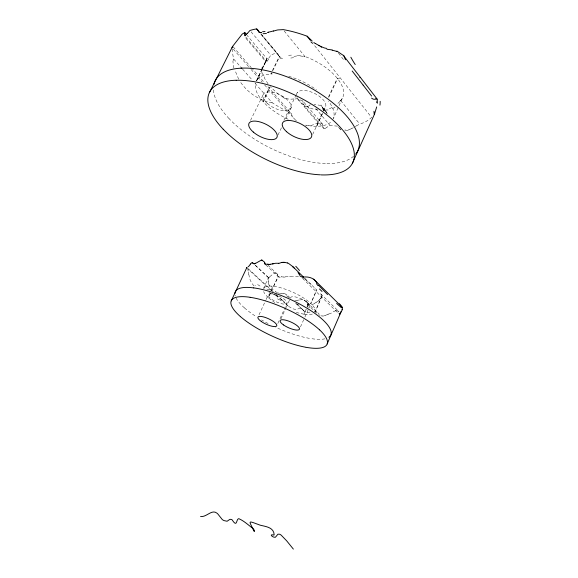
<?xml version="1.0" encoding="UTF-8"?>
<svg xmlns="http://www.w3.org/2000/svg" width="578" height="578" viewBox="0 0 578 578"><rect width="100%" height="100%" fill="white"/><g stroke="black" fill="none" stroke-linecap="round" stroke-linejoin="round"><path stroke-width="0.43" stroke-dasharray="2.89 2.17" d="M232.768 48.942A78.456 38.437 26.5 0 0 233.75 59.115L233.743 60.69M268.452 279.21L268.503 277.837M268.416 279.81L268.351 280.727M268.214 282.093L268.308 281.168M318.89 315.01L318.911 314.88A4.776 3.497 -45.1 0 1 318.969 314.692L319.005 314.519A1.358 1.004 -44 0 0 318.991 313.89L306.68 302.019M266.4 60.495L266.4 61.21L267.072 60.56M307.2 303.522L307.33 304.295A3.273 2.435 -62 0 0 307.864 304.563L309.837 304.751A17.759 12.94 69.9 0 0 310.596 304.678L312.387 304.382M277.78 275.504L277.808 275.381A1.423 0.903 -51.5 0 0 277.808 274.76L277.426 274.21M264.399 64.946L265.649 61.514A42.62 20.851 26.5 0 1 266.964 58.79L247.001 35.294M266.639 59.678L266.848 59.086M266.718 59.433L266.964 58.79L262.405 68.334M321.751 296.557L320.913 297.952M306 309.375L304.021 314.157L306.282 309.411M306.997 306.976L307.995 304.57M307.279 307.019L308.262 304.628M270.425 293.277L268.51 297.771A28.336 8.843 24.5 0 0 274.839 302.518M271.617 290.474L272.332 288.798L273.51 289.809M270.215 293.111L268.329 297.612A28.336 8.843 24.5 0 1 263.626 291.558M271.414 290.3L272.137 288.61L271.031 287.533M316.534 126.293L321.946 113.62M323.312 110.434L323.759 109.379L324.395 109.661M322.322 113.722L316.881 126.286A42.844 20.107 26.4 0 0 330.905 121.987M323.666 110.593L324.114 109.553M314.923 312.366L321.447 297.171M321.823 296.362L315.277 311.528A28.336 8.843 24.5 0 0 310.827 303.522M342.219 98.47L333.304 118.62A42.844 20.107 26.4 0 0 328.514 101.229M288.191 119.285A42.844 20.107 26.4 0 1 263.308 101.88L263.033 101.54L269.471 87.083M263.337 101.873L269.767 87.415M263.474 288.646L268.438 277.527M304.938 278.444L316.78 290.062L310.812 303.522L316.628 289.918M300.466 326.902L304.527 317.878M304.895 317.055L308.587 308.854M308.955 308.031L309.7 306.391M277.837 323.449L279.673 319.424M280.041 318.623L287.02 303.342A10.303 3.186 24.6 0 0 274.319 294.383A10.303 3.186 24.6 0 0 271.725 299.26A10.303 3.186 24.6 0 0 287.02 303.342M280.93 318.861L285.785 308.226M286.153 307.409L289.889 299.231M264.002 287.83A28.336 8.843 24.5 0 1 273.604 286.291L278.112 276.465L279.412 276.732M273.575 286.334L278.372 276.544M259.038 314.75L265.728 300.314M266.097 299.512L268.329 294.693M256.719 80.617L261.928 69.476M262.296 68.674L265.649 61.514L244.566 36.804M256.74 80.58L262.036 69.281M262.419 68.471L266.964 58.79M312.662 134.428L323.145 112.103M323.521 111.308L325.768 106.525M328.485 96.996L337.277 78.326L340.464 78.203M328.774 97.379L337.53 78.644M262.022 69.129L256.321 81.065A42.837 20.1 26.4 0 1 270.779 74.013M277.996 134.963L282.664 125.282M285.77 118.83L291.218 107.53M283.914 120.217L297.367 92.487M271.292 72.879L270.757 73.984L271.183 73.962A42.844 20.107 26.4 0 1 274.189 73.962M272.375 70.66L279.362 56.326L280.128 56.666M271.183 73.962L271.711 72.879M272.773 70.704L279.694 56.507M250.527 120.412L263.582 93.86M268.64 58.378L270.836 55.242A42.736 20.909 26.5 0 1 276.797 53.017L260.671 33.726M340.319 100.984L340.659 100.536A42.512 20.801 26.5 0 0 304.902 56.485M319.576 299.556L318.427 300.936M320.646 298.284L319.988 299.05M339.972 101.396L336.649 104.611M269.745 276.761L274.507 272.816L277.1 273.914M269.536 276.985L269.167 277.368M337.444 126.127A78.897 38.668 26.5 0 1 329.915 125.325L327.914 126.806M316.014 302.417L314.439 303.443M310.263 104.734L309.808 105.015M353.346 127.659L351.597 128.648M316.412 302.178L318.088 301.232A3.945 1.431 -66 0 0 318.427 300.871M356.294 125.874L359.545 124.234A4.703 2.088 -53.5 0 0 359.769 124.082A78.774 38.61 26.5 0 0 371.589 117.392L313.225 43.899M327.74 314.396L325.559 315.357M322.416 124.927L322.336 123.952L318.073 122.962L311.065 125.549L305.704 125.245M349.668 129.508L348.115 130.007M328.694 313.999L330.883 313.37L332.697 312.062A4.732 2.102 -52.8 0 1 333.13 311.759L336.259 310.567M324.959 128.511L324.489 128.605A1.438 1.12 -30.1 0 1 323.709 128.417L304.541 106.005L303.472 103.859A22.658 19.999 -22.3 0 1 303.074 102.559M310.061 312.048L307.662 312.554M293.942 56.391L297.215 55.907M322.336 123.952L302.807 100.977A42.62 20.851 26.5 0 1 297.359 98.679L293.747 99.185M299.939 299.91L303.082 299.642A1.98 1.64 -29.4 0 1 303.414 299.722M314.309 311.116L315.126 311.072A1.857 1.452 -37.2 0 1 315.501 311.159L318.478 313.233M299.418 299.982L297.143 300.264M285.294 276.826L288.538 276.371A7.991 7.709 -54.4 0 1 289.556 276.306M296.232 300.35L294.737 300.452M268.503 277.722L268.582 277.722A10.108 0.448 -83.7 0 1 268.633 278.126M336.786 310.487L338.506 311.239M283.646 276.941L281.522 276.913M281.847 293.328L282.982 293.422M325.385 163.502L325.241 163.502A79.461 36.024 26.4 0 1 229.047 118.642M304.563 56.521L304.938 56.528L284.195 30.966M289.549 276.342L292.728 276.761M300.083 55.9L303.392 56.406M273.784 286.363L273.842 286.37A28.336 8.843 24.5 0 1 310.624 303.334L310.617 303.342M300.632 308.464L300.257 308.414A3.613 3.251 -14.7 0 0 299.086 308.486A3.403 3.114 -14.3 0 0 297.93 308.948L297.005 309.476A2.052 1.929 -10.9 0 1 296.413 309.613L293.617 309.013A23.048 22.65 68.1 0 1 288.191 306.022M272.187 102.776C259.168 100.594 247.391 92.516 240.123 81.57M298.465 276.624L296.557 276.342A5.831 5.737 4 0 0 295.654 276.378L293.393 276.761A3.995 3.461 -8.3 0 1 292.728 276.739M270.244 292.909L268.98 292.584M279.225 293.321L278.105 292.887M271.638 293.299L272.137 293.458M278.032 276.429L277.707 275.764A5.007 3.273 -49.3 0 1 277.751 275.569M285.525 294.188L285.799 294.318A7.247 5.982 42.7 0 1 286.558 294.744L286.999 295.04M283.068 97.097L277.137 93.094L271.031 87.379M277.476 292.562L276.66 292.085M273.82 294.224L276.501 296.03M275.887 291.587L275.33 291.204M277.324 296.586L277.874 296.962M305.466 279.636L311.195 284.557M296.435 120.715L295.604 120.087M288.184 306.037L286.739 304.873A15.136 15.028 -33.4 0 1 285.424 303.551L284.412 302.345M281.565 299.657L283.227 301.08M295.401 119.921L292.547 116.886L291.102 113.274L267.433 86.108M306.354 301.73L303.912 299.982A3.323 2.666 -21.9 0 0 303.385 299.765M244.523 307.937L244.87 308.247A52.425 15.7 24.5 0 0 256.119 316.571M255.447 285.648L255.079 285.315M248.229 268.683L272.382 291.052M276.298 294.679L283.48 301.333M246.654 267.787L272.108 291.341M276.024 294.968L286.471 304.635M255.36 265.237L268.474 277.548M288.039 295.871L289.946 297.656M296.947 304.216L302.677 309.584M255.266 265.36L268.423 277.693M295.582 303.147L304.107 311.137A3.331 2.977 -34.5 0 0 304.36 311.376L306.217 312.532A3.923 3.468 -34.5 0 0 307.655 312.488M268.004 265.244L277.368 274.145M265.844 264.905L277.722 276.176M307.185 304.136L317.633 314.049M302.482 278.329L338.874 313.789M320.624 293.769L338.564 311.304M320.841 293.985L321.917 295.69M304.541 106.005L304.729 106.186A1.879 1.662 -16.4 0 0 306.102 106.619M229.09 118.642L228.527 118.035A79.446 36.009 26.4 0 1 213.448 89.222M270.938 87.278L270.381 86.657M304.071 311.094L303.103 309.996A9.703 8.424 -7.2 0 0 302.547 309.44L301.535 308.768A3.251 2.89 -13.4 0 0 300.632 308.464M233.75 59.115L242.045 68.522M242.637 69.194L252.116 79.945M255.079 83.304L272.252 102.783A78.456 38.444 26.5 0 0 291.095 113.245L291.102 113.274M233.36 49.181L250.44 68.71M251.033 69.382L262.224 82.177M233.122 46.76L250.866 67.113M251.459 67.792L263.886 82.04M264.579 84.872L292.656 117.038M245.758 37.028L266.357 61.196M297.359 98.679L318.073 122.962M251.112 31.855L270.836 55.242M315.733 108.498L329.915 125.325M323.088 108.772L327.09 113.548M338.542 127.182L340.832 129.906A6.437 4.082 -45.4 0 0 341.063 130.043M260.989 33.741L277.657 53.689M321.621 106.316L327.401 113.245M327.242 113.382L320.501 105.312A42.75 20.916 26.5 0 1 314.049 104.307M260.888 34.268L278.777 55.763M323.47 128.208L322.748 126.647M340.659 100.536L359.769 124.075M338.686 311.448L338.954 311.809M338.535 53.162L343.939 60.119M268.026 83.81L264.847 78.796L263.286 74.273M269.724 286.023L269.399 285.59M269.023 285.012L268.214 282.729A4.595 1.936 -66.8 0 1 268.185 282.115M238.678 79.193L235.123 70.668M339.842 128.569L340.384 129.472A6.3 3.988 -44.8 0 0 340.832 129.906M278.097 54.411L278.386 55.055A10.093 5.657 -32.1 0 0 279.391 56.304M248.063 270.425L247.666 269.507M303.11 102.552L302.872 101.403A11.119 9.934 -10.1 0 1 302.807 100.977M248.815 274.875L248.193 270.887M324.952 338.816A52.439 15.707 24.5 0 1 309.945 338.433M309.425 338.347A52.425 15.7 24.5 0 1 275.728 327.264M268.098 323.514A52.425 15.7 24.5 0 1 261.624 319.952M244.465 307.915A52.425 15.7 24.5 0 1 235.058 295.199M312.308 314.064A28.336 8.843 24.5 0 1 304.288 314.186M304.006 314.15A28.336 8.843 24.5 0 1 295.351 312.091M290.524 298.284A10.498 3.302 24.3 0 1 303.154 299.729A10.498 3.302 24.3 0 1 307.756 307.207M298.992 305.047A10.498 3.302 24.3 0 1 295.871 303.457M248.02 270.555A7.196 1.712 -78.7 0 1 248.143 271.039M254.067 285.937A40.344 27.058 -21.7 0 1 248.966 274.832M269.543 289.853A40.279 25.996 -7.5 0 1 264.608 288.227M260.057 286.059A40.279 25.996 -7.5 0 1 257.441 284.405M272.108 293.675A8.432 6.893 55.2 0 1 273.741 294.433M276.587 296.521A44.535 9.075 36.5 0 1 277.375 297.056M277.454 298.775A38.011 13.482 38.3 0 1 278.936 299.83M279.261 299.52A30.75 16.35 40.2 0 1 280.85 300.733M283.343 300.965A14.168 12.124 42.1 0 1 284.542 302.251M319.887 315.581A5.722 4.162 -49 0 1 319.388 315.494M320.848 315.87A19.312 14.847 -73.8 0 0 321.643 315.899A20.75 16.126 -82.7 0 0 322.416 315.92M323.738 315.993A18.872 14.573 -78.2 0 1 322.401 316.05M325.566 315.436A12.803 9.429 -65.3 0 1 323.998 315.834M327.675 314.67A10.686 4.862 -43.9 0 1 328.159 314.439M328.232 314.215A6.987 3.497 -46.6 0 1 328.687 314.042M336.208 310.639A8.988 2.941 -46.8 0 1 336.743 310.545M338.65 311.188A41.594 11.567 -17.3 0 1 338.809 311.405M337.675 311.845A58.79 13.85 2.2 0 1 338.043 312.199M280.258 277.332A17.34 6.748 -12.2 0 1 278.784 277.144M281.739 276.768A18.612 5.527 -7.6 0 1 281.081 276.732M285.243 277.014A13.294 7.536 -19.1 0 1 283.552 277.122M303.045 277.83A17.615 16.805 0.5 0 1 305.668 279.384M314.981 288.343A25.165 0.795 46.1 0 1 315.212 288.595M321.592 295.878A17.521 4.14 -25.7 0 1 322.3 296.276M321.296 297.749A16.285 2.926 -32.6 0 1 321.057 298.067M319.424 299.852A5.881 0.535 -55.5 0 1 319.822 299.361M315.971 302.511A7.341 1.972 -47.2 0 1 316.368 302.265M314.468 303.537A17.867 13.236 -88.3 0 1 313.868 303.862M313.623 303.985A12.846 9.241 -82.9 0 1 312.395 304.44M307.243 303.342A1.445 1.077 -45.5 0 0 307.221 302.699L306.759 302.092A9.624 7.066 -20.3 0 0 306.412 301.687M297.164 300.365A33.437 19.269 -2.9 0 1 296.254 300.459M286.536 295.726A12.839 8.554 42.4 0 1 288.819 297.872M283.56 293.407A8.981 7.283 41.8 0 1 285.561 294.043M282.989 293.494A9.689 7.774 41.5 0 1 283.56 293.61M281.84 293.284A6.192 5.426 58.1 0 0 281.356 293.313L280.525 293.451A4.494 3.959 -83.4 0 1 279.694 293.429M276.392 292.251A24.767 15.592 2.9 0 1 275.619 291.738M273.25 291.702A27.534 13.677 12.7 0 1 271.487 290.12M272.83 287.49A27.701 10.968 19.1 0 1 271.385 286.088M269.731 285.532A25.295 13.178 2.2 0 1 269.319 284.961M268.127 281.255A6.611 0.874 -78.5 0 1 268.076 281.659M268.965 277.426A10.028 0.831 -43 0 1 268.792 277.519M269.146 277.404A3.417 0.462 -56.6 0 1 268.922 277.592M277.057 274.008A9.768 5.563 -74.6 0 1 277.368 274.326M353.584 156.255A79.482 36.038 26.4 0 1 325.985 163.487M316.491 126.271A42.844 20.107 26.4 0 1 305.618 125.094M263.004 101.54A42.837 20.1 26.4 0 1 255.599 83.008M288.733 76.332A42.844 20.107 26.4 0 1 316.441 89.836M296.514 94.655A15.931 7.586 26 0 1 317.141 94.821A15.931 7.586 26 0 1 321.491 109.762M318.066 109.936A15.931 7.586 26 0 1 296.745 96.512M322.9 126.589A21.704 16.567 -35.8 0 1 322.64 124.862M327.004 127.268A7.644 5.953 -30.3 0 1 324.937 128.461M327.762 126.611A26.111 21.155 -30.9 0 1 326.953 127.174M233.924 68.175A53.617 40.763 -41.2 0 1 232.934 60.921M345.644 129.927A22.369 14.999 -58 0 1 344.647 130.079M348.108 130.288A27.73 19.587 -67.7 0 1 345.521 130.729M351.597 128.54A20.064 12.94 -57.6 0 1 349.668 129.407M355.362 126.568A15.223 5.202 -43.5 0 1 355.542 126.459M355.586 126.344A11.011 4.082 -44.8 0 1 356.258 125.968M267.224 58.523A11.567 1.113 -60.2 0 1 267.354 58.205M320.949 104.979A13.012 8.807 -26.9 0 1 321.874 106.07M276.631 53.357A13.641 6.293 -71.7 0 1 277.259 54.361M281.125 57.814A13.056 6.849 -29.3 0 1 279.412 57.273M282.656 58.465A22.152 8.215 -15.3 0 1 279.954 58.14M291.449 55.105A25.179 5.549 -8 0 1 287.28 55.336M293.653 57.663A23.438 10.209 -14.8 0 1 288.856 58.19M297.208 55.683A14.551 13.879 -51.5 0 1 300.112 55.698M304.592 56.29A9.327 6.698 0.3 0 1 303.457 56.174M340.348 100.586A10.549 3.114 -69.2 0 1 340.016 101.013M335.139 106.959A22.91 15.671 -80 0 1 332.155 108.837M331.888 107.436A24.471 16.394 -79.6 0 1 328.087 109.242M328.109 109.936A21.299 14.92 -87.1 0 1 326.028 109.921M325.956 110.203A12.774 8.641 -73.9 0 1 324.381 109.697M323.723 109.43A8.822 5.549 -49.6 0 1 322.575 107.985L322.163 107.118A10.05 6.82 -24.1 0 0 321.469 106.309M293.718 98.91A19.638 18.2 -68 0 1 285.33 98.274M285.214 98.513A24.861 23.387 -62.5 0 1 282.931 97.35M309.952 105.182A11.235 10.823 -13.7 0 1 306.282 107.154M262.708 74.591A25.598 16.032 -35 0 1 262.188 72.712M261.812 73.204A20.757 11.35 -49.5 0 1 261.711 72.423M261.755 69.425A20.757 11.35 -49.5 0 1 262.687 65.343M265.663 61.347A22.332 4.075 -51.3 0 1 265.685 60.748M268.683 59.086A9.19 1.3 -57.3 0 1 266.422 62.164M277.7 53.638A10.996 5.339 -55.6 0 1 278.184 54.31M267.311 103.383A15.505 7.153 26.8 0 0 290.9 108.426A15.505 7.153 26.8 0 0 273.026 92.386A15.505 7.153 26.8 0 0 267.311 103.383"/><path stroke-width="0.87" d="M244.429 34.499L244.718 35.728A1.618 0.527 -51 0 0 245.332 35.482L245.513 35.345M244.566 33.38L244.725 32.614L246.438 34.629M376.697 106.916L374.797 113.115M264.645 263.106L264.731 263.871A1.987 1.293 -43.8 0 0 264.912 263.973M374.71 113.353L374.298 114.552M341.887 309.916L342.508 307.662L341.649 307.51M327.17 343.917L341.54 310.754M352.284 163.495L374.277 114.617M231.251 300.871L246.871 267.484M341.15 311.629L340.276 313.355M209.381 92.733L232.616 46.385L242.225 34.059L244.725 32.614M232.443 46.688L232.067 47.83L232.638 47.382M246.705 267.679L246.784 267.715A12.839 0.831 -76.7 0 1 246.929 267.556M339.886 314.027L339.589 314.432M250.151 264.572L250.231 264.457A3.613 1.026 -60.3 0 1 250.736 263.713M249.992 264.811L249.617 265.345A2.167 0.455 -59.2 0 1 249.27 265.779L248.099 266.776M247.348 33.466L249.949 30.475A78.854 38.632 26.5 0 1 256.646 28.9L259.522 32.346M255.411 263.467L261.422 260.078A1.98 1.134 -53.5 0 1 261.675 260.078M273.43 31.104L276.992 30.099A11.639 9.082 -37.4 0 1 277.946 29.919L282.743 29.651A5.094 3.62 -25.5 0 0 283.076 29.586A78.738 38.574 26.5 0 1 307.106 36.197L312.221 41.074M281.551 262.506L279.362 263.221A3.389 2.717 -31 0 1 278.777 263.315M273.076 263.843L275.33 263.322A7.189 6.105 -45.3 0 1 275.937 263.25L278.777 263.301M200.559 516.443C206.216 517.613 211.642 509.146 216.671 512.989A24.832 17.867 -60.5 0 1 217.574 513.661L222.284 519.571A18.966 13.85 -58.4 0 0 224.054 520.605L227.089 521.248L229.358 519.709A3.605 2.644 -59.5 0 1 230.297 519.311L231.894 519.586L233.613 521.92A2.991 2.204 -59.3 0 0 233.787 522.158C237.081 526.247 236.38 518.95 238.707 518.632C243.699 520.727 247.796 524.571 252.08 527.815C253.309 527.743 255.693 532.699 253.937 531.175C249.169 520.345 246.553 520.164 260.129 525.164C265.779 526.601 273.813 527.237 274.174 534.845L273.9 535.084C268.387 533.566 272.809 537.908 275.431 537.229L277.96 534.173L279.803 534.267L281.146 535.105L286.659 540.82L293.364 549.1M268.56 32.26L267.289 32.44M282.18 262.383L283.719 262.333M254.407 263.936L253.453 263.655A3.829 1.438 -50 0 1 253.28 263.525L253.005 263.077M270.063 264.327L269.399 264.363M241.098 68.132L241.9 68.096M359.819 77.423L360.361 77.401M236.142 80.241L235.391 80.27A79.742 35.258 26.3 0 0 223.202 129.241M303.139 277.093C308.565 276.414 314.504 277.946 316.961 283.263M375.801 98.824L376.56 98.838A12.087 3.331 -69.5 0 1 377.058 99.221M321.043 174.888L321.043 174.888A79.778 35.294 26.3 0 0 343.115 130.534L343.021 130.491M267.173 264.334L265.396 264.124M260.938 32.729L259.775 32.498M284.716 262.426L287.418 262.947M253.713 287.887L254.241 287.96A52.432 15.7 24.5 0 1 323.138 320.089L323.463 320.429A52.439 15.707 24.5 0 1 328.868 337.277M326.91 49.253L332.22 49.946M302.229 277.021L300.437 276.363A1.64 1.532 26.1 0 1 300.134 276.024L299.722 275.07A3.352 3.193 13.2 0 0 299.599 274.788A7.326 6.979 13.6 0 0 299.057 274.059M250.115 297.294L249.653 297.229A52.569 15.295 24.5 0 0 240.571 316.715L240.629 316.744M306.145 347.327L306.246 347.342A52.584 15.303 24.5 0 0 319.569 329.85M319.439 45.864L318.449 45.431M341.006 307.395L336.627 303.457M262.101 260.23L264.702 262.296A1.517 0.975 -47.8 0 1 264.702 262.925M336.909 51.074L343.354 55.43L377.131 99.062L377.441 103.224L376.357 101.836M252.68 262.73L252.254 262.585A3.439 1.105 -62.8 0 0 251.813 262.737L251.611 262.882A3.822 1.192 -61.5 0 0 250.96 263.481M315.292 43.603L313.832 42.476M321.021 46.818L321.578 47.266M319.533 329.843L319.186 329.525A52.569 15.295 24.5 0 0 250.144 297.316M327.589 294.57L318.42 285.135M293.039 266.834L303.681 277.223M313.666 279.095L342.479 307.518M292.822 266.617L288.451 263.33A9.515 8.894 -41.5 0 0 287.418 262.961M223.252 129.241L223.823 129.84A79.757 35.272 26.3 0 0 320.277 174.816M293.465 267.274L294.527 268.423M371.618 96.035L363.143 85.125M342.537 129.913L342.537 129.913A79.757 35.272 26.3 0 0 236.178 80.291M347.92 117.616L347.855 117.529A79.461 36.024 26.4 0 0 241.944 68.139M348.296 118.071L348.397 118.194A79.482 36.038 26.4 0 1 355.68 154.08M307.106 36.197L310.444 40.402M298.01 272.52L299.129 274.015M363.049 85.002L352.161 71M344.474 57.41L345.521 59.772M305.704 347.234A52.569 15.295 24.5 0 1 240.947 317.04M234.928 293.414A52.425 15.7 24.5 0 1 253.742 287.916M339.373 303.71A47.598 3.649 40.1 0 1 341.988 306.954M318.073 285.705A28.517 16.314 60.5 0 1 316.549 283.769M303.132 277.007A8.851 7.796 22.3 0 1 302.229 276.941M295.763 266.277A59.281 40.048 63.4 0 1 299.512 270.533M292.721 266.761A42.931 35.005 73.4 0 1 293.357 267.419M283.726 262.282A15.772 14.97 -63.3 0 1 284.723 262.383M281.551 262.499A5.029 4.436 -33.7 0 1 282.18 262.369M273.091 263.749A18.922 11.04 -28.7 0 1 272.289 263.929M272.289 263.936A13.821 8.338 -29.6 0 1 270.099 264.254M269.247 264.601A20.461 10.859 -24.7 0 1 268.243 264.601M268.3 264.139A21.545 9.378 -18.6 0 1 267.397 264.117M265.461 264.016A5.216 3.237 -36.7 0 1 264.97 263.908M261.697 260.035A3.851 2.233 -58.7 0 1 262.094 260.237M255.469 263.2A4.162 1.467 -49.5 0 1 254.479 263.792M252.615 262.882A11.307 3.533 -70.7 0 1 252.868 263.351M339.727 313.428A6.568 1.163 -55.8 0 1 339.857 313.522M340.399 312.734A7.752 1.084 -69.7 0 1 340.023 313.435M342.595 309.295A20.49 5.188 -50.9 0 1 342.292 310.133M341.569 307.048A28.654 6.083 77.1 0 1 340.861 306.542M319.446 288.949A47.678 1.488 43.2 0 1 322.054 291.464M213.838 84.583A79.446 36.009 26.4 0 1 241.142 68.175M374.168 113.909A18.409 2.457 -85.9 0 1 373.973 111.258M374.486 114.242A7.507 0.578 -57.9 0 1 374.66 114.112M380.165 101.323A33.502 16.516 -50.2 0 1 379.934 105.138M375.816 98.975A32.809 10.231 85.3 0 1 371.589 98.137M247.218 33.314A8.554 2.391 -50.3 0 1 245.52 35.142M244.928 34.088A25.1 8.359 -49.4 0 1 245.144 32.939M273.473 30.909A30.229 13.41 -25.3 0 1 272.209 31.27A22.08 10.375 -26 0 1 268.647 32.093M266.465 33.459A29.659 11.943 -22.7 0 1 263.026 33.669M265.006 31.544A24.023 9.205 -21.9 0 1 262.585 31.703M261.603 32.599A16.849 7.976 -29.1 0 1 261.083 32.57M259.797 32.469A7.052 3.743 -37.1 0 1 259.168 32.173M259.154 32.187A6.914 3.706 -39.2 0 1 258.727 31.79L257.759 29.912A9.645 4.805 -49.2 0 0 257.441 29.5L257.34 29.406A15.714 7.789 -52.6 0 0 256.567 29.008M332.177 50.243A34.644 31.884 87.2 0 1 336.786 51.471M326.78 48.393A9.804 7.225 25.7 0 1 321.823 46.854M319.49 45.741A7.94 7.55 27.6 0 1 321.108 46.702M318.55 45.214A14.956 11.43 24.4 0 1 315.451 43.429M312.633 43.372A32.065 22.448 27.4 0 1 310.957 41.84M355.232 64.548A32.881 11.3 61.3 0 1 350.846 57.222M343.57 55.271A12.55 11.322 68.8 0 1 344.69 57.309M283.567 324.966A10.57 3.1 24.3 0 0 299.361 329.366A10.57 3.1 24.3 0 0 286.428 320.378A10.57 3.1 24.3 0 0 283.567 324.966M261.422 321.578A10.361 2.984 24.7 0 0 276.732 325.862A10.361 2.984 24.7 0 0 263.871 317.019A10.361 2.984 24.7 0 0 261.422 321.578M286.623 131.733A16.068 7.196 25.9 0 0 311.311 137.282A16.068 7.196 25.9 0 0 293.039 121.012A16.068 7.196 25.9 0 0 286.623 131.733M253.28 132.044A15.635 6.784 26.7 0 0 276.927 137.427A15.635 6.784 26.7 0 0 258.72 121.626A15.635 6.784 26.7 0 0 253.28 132.044"/></g></svg>
